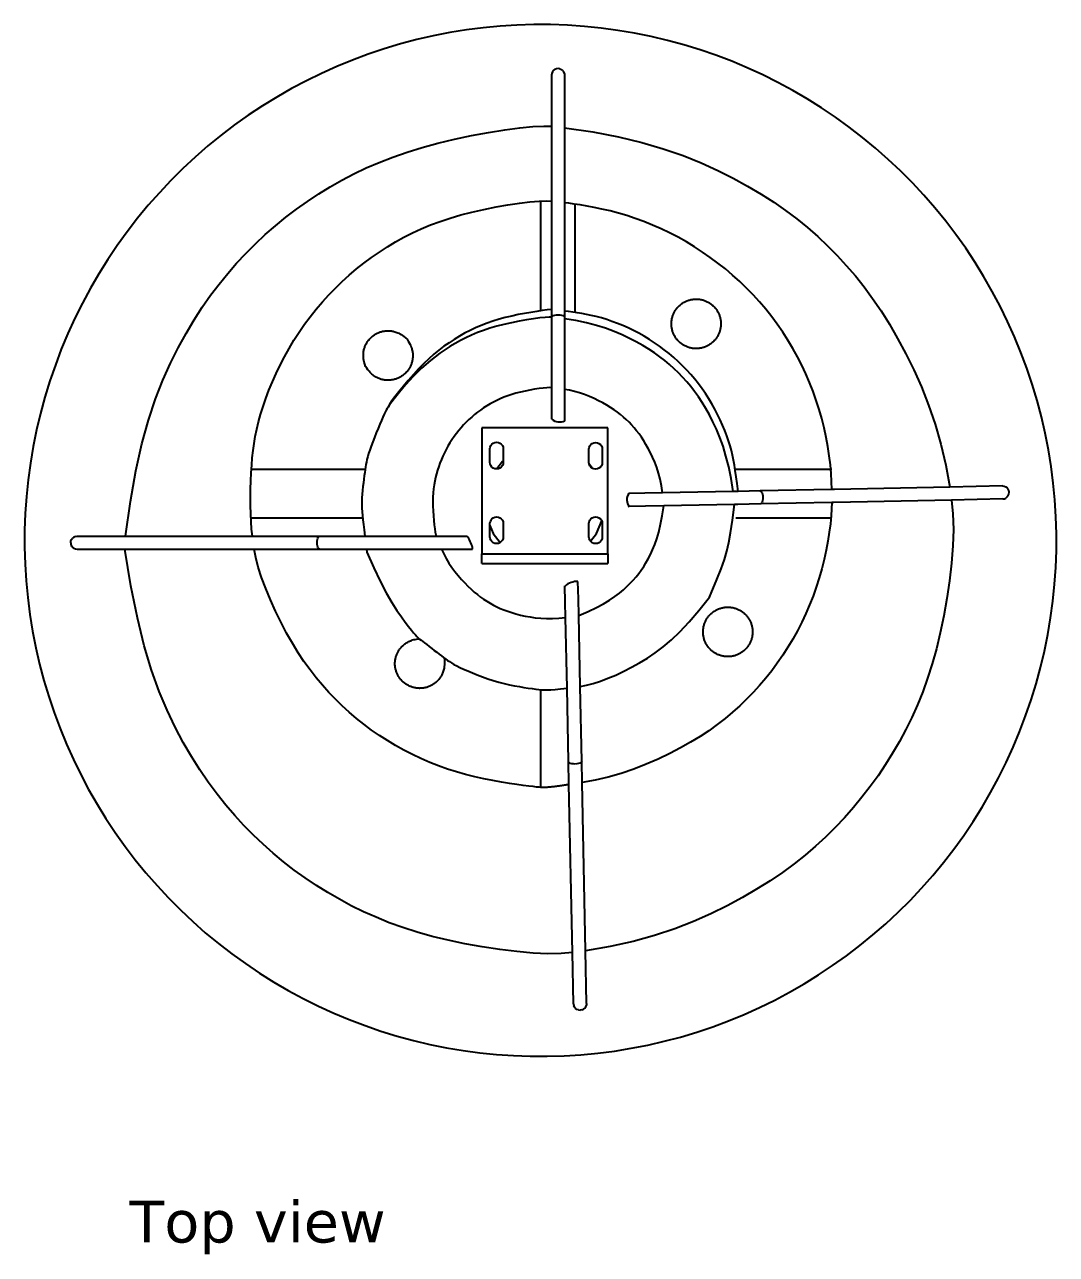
# Model space of a CAD drawing. Header units: inches. Extents: x 152 to 398, y 357 to 574.
# Drawn here: x 152.2 to 244.9, y 356.9 to 467.5 of the extents above; entities that cross this region are included whole.
import ezdxf

# ---------------------------------------------------------------- set-up
doc = ezdxf.new("R2010")
doc.units = ezdxf.units.IN
doc.header["$MEASUREMENT"] = 0
doc.layers.add('Edges', color=7, linetype='Continuous')
doc.styles.get("Standard").update_dxf_attribs({"font": 'verdana.ttf'})

# ---------------------------------------------------------------- blocks, each defined once
blk = doc.blocks.new('Surge Arrester pl')
for centre, radius, start, end in [((200.26, 152.79), 1.1, 231.4841, 296.1768), ((207.33, 144.68), 0.998, 145.188, 217.1673), ((190.04, 139.85), 2.48, 13.0822, 39.8207), ((201.91, 135.59), 1.77, 89.1848, 130.0267)]:
    blk.add_arc(centre, radius, start, end)
at = {"layer": 'Edges'}
for p, q in [((199.59, 183.03), (199.57, 182.87)), ((199.57, 182.87), (199.57, 178.27)), ((199.65, 183.17), (199.59, 183.03)), ((199.74, 183.29), (199.65, 183.17)), ((199.74, 183.29), (199.86, 183.38)), ((200, 183.44), (199.86, 183.38)), ((200.15, 183.46), (200, 183.44)), ((200.31, 183.44), (200.15, 183.46)), ((200.31, 183.44), (200.45, 183.38)), ((200.57, 183.29), (200.45, 183.38)), ((200.57, 183.29), (200.66, 183.17)), ((200.72, 183.03), (200.66, 183.17)), ((200.72, 183.03), (200.74, 182.87)), ((200.74, 182.87), (200.74, 178.13)), ((199.57, 178.27), (199.57, 171.55)), ((200.74, 178.13), (200.74, 171.4)), ((198.61, 161.69), (198.61, 171.55)), ((198.61, 171.28), (198.61, 171.46)), ((199.57, 171.55), (199.57, 171.4)), ((199.57, 171.4), (199.57, 171.28)), ((200.74, 171.4), (200.74, 171.33)), ((199.57, 171.28), (199.57, 161.81)), ((200.74, 171.33), (200.74, 171.28)), ((200.74, 171.28), (200.74, 161.66)), ((201.66, 171.28), (201.66, 161.54)), ((199.57, 161.81), (199.57, 161.12)), ((200.74, 161.66), (200.74, 161.09)), ((199.57, 161.09), (199.59, 161.15)), ((199.57, 161.12), (199.57, 161.09)), ((199.57, 161.09), (199.57, 154.77)), ((199.59, 161.15), (199.65, 161.21)), ((199.65, 161.21), (199.74, 161.26)), ((199.74, 161.26), (199.86, 161.29)), ((199.86, 161.29), (200, 161.32)), ((200, 161.32), (200.15, 161.32)), ((200.15, 161.32), (200.31, 161.32)), ((200.31, 161.32), (200.45, 161.29)), ((200.45, 161.29), (200.57, 161.26)), ((200.57, 161.26), (200.66, 161.21)), ((200.66, 161.21), (200.72, 161.15)), ((200.72, 161.15), (200.74, 161.09)), ((200.74, 161.09), (200.74, 160.96)), ((200.74, 160.96), (200.74, 154.61)), ((199.57, 154.77), (199.57, 153.39)), ((200.74, 154.61), (200.74, 153.26)), ((199.57, 153.39), (199.57, 151.93)), ((200.74, 153.26), (200.74, 151.8)), ((193.31, 151.16), (193.31, 139.85)), ((204.62, 151.16), (193.31, 151.16)), ((204.62, 139.85), (204.62, 151.16)), ((194.02, 149.27), (194.04, 149.43)), ((194.02, 148.07), (194.02, 149.27)), ((194.04, 149.43), (194.1, 149.57)), ((194.1, 149.57), (194.19, 149.7)), ((194.19, 149.7), (194.32, 149.79)), ((194.32, 149.79), (194.46, 149.85)), ((194.46, 149.85), (194.62, 149.87)), ((194.62, 149.87), (194.78, 149.85)), ((194.78, 149.85), (194.92, 149.79)), ((194.92, 149.79), (195.04, 149.7)), ((195.04, 149.7), (195.14, 149.57)), ((195.14, 149.57), (195.2, 149.43)), ((195.2, 149.43), (195.22, 149.27)), ((195.22, 149.27), (195.22, 148.19)), ((202.92, 149.25), (202.94, 149.41)), ((202.94, 149.41), (203, 149.55)), ((203, 149.55), (203.1, 149.67)), ((203.1, 149.67), (203.22, 149.77)), ((203.22, 149.77), (203.37, 149.83)), ((203.37, 149.83), (203.52, 149.85)), ((203.52, 149.85), (203.68, 149.83)), ((203.68, 149.83), (203.82, 149.77)), ((203.82, 149.77), (203.95, 149.67)), ((203.95, 149.67), (204.04, 149.55)), ((204.04, 149.55), (204.1, 149.41)), ((204.1, 149.41), (204.12, 149.25)), ((195.16, 148.15), (194.64, 147.47)), ((195.22, 148.19), (195.16, 148.15)), ((195.22, 148.19), (195.22, 148.07)), ((202.92, 148.05), (202.92, 149.25)), ((204.12, 149.25), (204.12, 148.05)), ((172.58, 147.44), (182.81, 147.44)), ((194.04, 147.91), (194.02, 148.07)), ((194.1, 147.77), (194.04, 147.91)), ((194.19, 147.64), (194.1, 147.77)), ((194.32, 147.55), (194.19, 147.64)), ((194.46, 147.49), (194.32, 147.55)), ((194.62, 147.47), (194.46, 147.49)), ((194.64, 147.47), (194.62, 147.47)), ((194.78, 147.49), (194.64, 147.47)), ((194.92, 147.55), (194.78, 147.49)), ((195.04, 147.64), (194.92, 147.55)), ((195.14, 147.77), (195.04, 147.64)), ((195.2, 147.91), (195.14, 147.77)), ((195.22, 148.07), (195.2, 147.91)), ((202.94, 147.91), (202.92, 148.05)), ((203.24, 147.52), (202.94, 147.91)), ((202.94, 147.89), (202.94, 147.91)), ((203, 147.75), (202.94, 147.89)), ((203.1, 147.62), (203, 147.75)), ((203.22, 147.53), (203.1, 147.62)), ((203.24, 147.52), (203.22, 147.53)), ((203.37, 147.47), (203.24, 147.52)), ((203.52, 147.45), (203.37, 147.47)), ((203.68, 147.47), (203.52, 147.45)), ((203.82, 147.53), (203.68, 147.47)), ((203.95, 147.62), (203.82, 147.53)), ((204.04, 147.75), (203.95, 147.62)), ((204.1, 147.89), (204.04, 147.75)), ((204.12, 148.05), (204.1, 147.89)), ((216.08, 147.44), (224.76, 147.44)), ((240.09, 145.94), (235.35, 145.84)), ((240.09, 145.94), (240.25, 145.92)), ((207.96, 145.28), (206.51, 145.25)), ((209.55, 145.31), (207.96, 145.28)), ((215.88, 145.44), (209.55, 145.31)), ((216.34, 145.45), (215.88, 145.44)), ((218.32, 145.49), (216.34, 145.45)), ((224.76, 145.62), (218.32, 145.49)), ((218.32, 145.49), (218.38, 145.47)), ((218.38, 145.47), (218.43, 145.42)), ((218.43, 145.42), (218.48, 145.32)), ((218.48, 145.32), (218.52, 145.2)), ((218.52, 145.2), (218.55, 145.06)), ((218.55, 145.06), (218.56, 144.91)), ((218.56, 144.91), (218.55, 144.76)), ((225, 145.63), (224.76, 145.62)), ((235.35, 145.84), (225, 145.63)), ((240.25, 145.92), (240.39, 145.87)), ((240.27, 144.79), (240.41, 144.85)), ((240.39, 145.87), (240.51, 145.78)), ((240.53, 144.95), (240.41, 144.85)), ((240.51, 145.78), (240.61, 145.66)), ((240.62, 145.07), (240.53, 144.95)), ((240.67, 145.52), (240.61, 145.66)), ((240.62, 145.07), (240.68, 145.21)), ((240.69, 145.37), (240.67, 145.52)), ((240.68, 145.21), (240.69, 145.37)), ((208.02, 144.11), (206.53, 144.08)), ((209.65, 144.14), (208.02, 144.11)), ((216.01, 144.27), (209.65, 144.14)), ((216.3, 144.28), (216.01, 144.27)), ((218.34, 144.32), (216.3, 144.28)), ((224.76, 144.45), (218.34, 144.32)), ((218.4, 144.34), (218.34, 144.32)), ((218.45, 144.4), (218.4, 144.34)), ((218.5, 144.49), (218.45, 144.4)), ((218.53, 144.62), (218.5, 144.49)), ((218.55, 144.76), (218.53, 144.62)), ((224.94, 144.45), (224.76, 144.45)), ((235.52, 144.67), (224.94, 144.45)), ((240.12, 144.77), (235.52, 144.67)), ((240.12, 144.77), (240.26, 144.79)), ((240.26, 144.79), (240.27, 144.79)), ((182.57, 143.04), (172.54, 143.04)), ((194.02, 142.56), (194.04, 142.72)), ((194.1, 142.86), (194.04, 142.72)), ((194.1, 142.86), (194.19, 142.99)), ((194.19, 142.99), (194.32, 143.08)), ((194.32, 143.08), (194.46, 143.14)), ((194.46, 143.14), (194.62, 143.17)), ((194.62, 143.17), (194.78, 143.14)), ((194.78, 143.14), (194.92, 143.08)), ((194.92, 143.08), (195.04, 142.99)), ((195.04, 142.99), (195.14, 142.86)), ((195.14, 142.86), (195.2, 142.72)), ((195.2, 142.72), (195.22, 142.56)), ((202.92, 142.56), (202.94, 142.72)), ((202.94, 142.72), (203, 142.86)), ((203, 142.86), (203.1, 142.99)), ((203.1, 142.99), (203.22, 143.08)), ((203.22, 143.08), (203.37, 143.14)), ((203.37, 143.14), (203.52, 143.17)), ((203.52, 143.17), (203.68, 143.14)), ((203.61, 141.67), (204.08, 142.79)), ((203.68, 143.14), (203.82, 143.08)), ((203.82, 143.08), (203.95, 142.99)), ((203.95, 142.99), (204.04, 142.86)), ((204.04, 142.86), (204.08, 142.79)), ((204.08, 142.79), (204.1, 142.72)), ((204.1, 142.72), (204.12, 142.56)), ((224.68, 143.04), (216.14, 143.04)), ((194.02, 142.38), (194.02, 142.56)), ((194.02, 142.38), (194.31, 141.67)), ((194.02, 141.36), (194.02, 142.38)), ((194.31, 141.67), (194.94, 140.85)), ((195.22, 142.56), (195.22, 141.36)), ((202.92, 141.36), (202.92, 142.56)), ((203.07, 140.97), (203.61, 141.67)), ((204.12, 142.56), (204.12, 141.36)), ((156.34, 140.84), (156.36, 141)), ((156.34, 140.84), (156.36, 140.69)), ((156.36, 141), (156.42, 141.14)), ((156.36, 140.69), (156.41, 140.56)), ((156.41, 140.49), (156.41, 140.56)), ((156.41, 140.56), (156.42, 140.55)), ((156.42, 140.55), (156.41, 140.49)), ((156.42, 141.14), (156.51, 141.26)), ((156.51, 140.43), (156.42, 140.55)), ((156.63, 141.35), (156.51, 141.26)), ((156.63, 140.34), (156.51, 140.43)), ((156.78, 141.41), (156.63, 141.35)), ((156.78, 141.41), (156.93, 141.43)), ((156.93, 141.43), (161.27, 141.43)), ((161.27, 141.43), (172.67, 141.43)), ((172.67, 141.43), (178.71, 141.43)), ((178.48, 140.84), (178.49, 141)), ((178.49, 140.69), (178.48, 140.84)), ((178.49, 141), (178.51, 141.14)), ((178.51, 140.55), (178.49, 140.69)), ((178.51, 141.14), (178.55, 141.26)), ((178.55, 140.43), (178.51, 140.55)), ((178.55, 141.26), (178.59, 141.35)), ((178.59, 140.34), (178.55, 140.43)), ((178.59, 141.35), (178.65, 141.41)), ((178.65, 141.41), (178.71, 141.43)), ((178.71, 141.43), (182.78, 141.43)), ((182.78, 141.43), (189.19, 141.43)), ((189.19, 141.43), (190.34, 141.43)), ((190.34, 141.43), (191.95, 141.43)), ((194.04, 141.21), (194.02, 141.36)), ((194.1, 141.06), (194.04, 141.21)), ((194.19, 140.94), (194.1, 141.06)), ((194.32, 140.84), (194.19, 140.94)), ((194.46, 140.78), (194.32, 140.84)), ((194.62, 140.76), (194.46, 140.78)), ((194.78, 140.78), (194.62, 140.76)), ((194.92, 140.84), (194.78, 140.78)), ((194.94, 140.85), (194.92, 140.84)), ((195.04, 140.94), (194.94, 140.85)), ((195.14, 141.06), (195.04, 140.94)), ((195.2, 141.21), (195.14, 141.06)), ((195.22, 141.36), (195.2, 141.21)), ((202.94, 141.21), (202.92, 141.36)), ((203, 141.06), (202.94, 141.21)), ((203.07, 140.97), (203, 141.06)), ((203.1, 140.94), (203.07, 140.97)), ((203.22, 140.84), (203.1, 140.94)), ((203.37, 140.78), (203.22, 140.84)), ((203.52, 140.76), (203.37, 140.78)), ((203.68, 140.78), (203.52, 140.76)), ((203.82, 140.84), (203.68, 140.78)), ((203.95, 140.94), (203.82, 140.84)), ((204.04, 141.06), (203.95, 140.94)), ((204.1, 141.21), (204.04, 141.06)), ((204.12, 141.36), (204.1, 141.21)), ((156.63, 140.34), (156.78, 140.28)), ((156.78, 140.28), (156.93, 140.26)), ((156.93, 140.26), (161.21, 140.26)), ((161.21, 140.26), (172.83, 140.26)), ((172.83, 140.26), (178.71, 140.26)), ((178.65, 140.28), (178.59, 140.34)), ((178.71, 140.26), (178.65, 140.28)), ((178.71, 140.26), (182.94, 140.26)), ((182.94, 140.26), (182.97, 140)), ((182.94, 140.26), (189.68, 140.26)), ((189.68, 140.26), (190.86, 140.26)), ((190.86, 140.26), (192.46, 140.26)), ((192.46, 140.34), (192.46, 140.41)), ((192.46, 140.28), (192.46, 140.34)), ((192.46, 140.26), (192.46, 140.28)), ((193.31, 138.98), (193.31, 139.85)), ((193.31, 139.85), (204.62, 139.85)), ((204.62, 139.85), (204.62, 138.98)), ((193.31, 138.98), (204.62, 138.98)), ((201.97, 135.79), (201.93, 137.36)), ((200.8, 135.49), (200.77, 136.95)), ((213.77, 135.95), (213.92, 136.3)), ((200.83, 134.1), (200.8, 135.49)), ((202, 134.28), (201.97, 135.79)), ((200.96, 127.77), (200.83, 134.1)), ((202.13, 127.92), (202, 134.28)), ((189.89, 130.5), (189.93, 130.38)), ((198.61, 118.8), (198.61, 127.62)), ((201.09, 121.16), (200.96, 127.77)), ((202.27, 121.19), (202.13, 127.92)), ((201.11, 121.1), (201.09, 121.16)), ((201.13, 119.14), (201.09, 121.16)), ((201.17, 121.05), (201.11, 121.1)), ((201.27, 121), (201.17, 121.05)), ((201.39, 120.97), (201.27, 121)), ((201.53, 120.95), (201.39, 120.97)), ((201.68, 120.94), (201.53, 120.95)), ((201.84, 120.95), (201.68, 120.94)), ((201.98, 120.98), (201.84, 120.95)), ((202.1, 121.02), (201.98, 120.98)), ((202.19, 121.07), (202.1, 121.02)), ((202.25, 121.13), (202.19, 121.07)), ((202.27, 121.19), (202.25, 121.13)), ((202.3, 119.29), (202.27, 121.19)), ((201.13, 119.1), (201.13, 119.14)), ((201.45, 103.99), (201.13, 119.1)), ((202.62, 104.16), (202.3, 119.29)), ((201.54, 99.38), (201.45, 103.99)), ((202.71, 99.41), (202.62, 104.16)), ((201.54, 99.38), (201.56, 99.24)), ((201.56, 99.24), (201.56, 99.23)), ((201.62, 99.09), (201.56, 99.23)), ((201.72, 98.97), (201.62, 99.09)), ((201.84, 98.88), (201.72, 98.97)), ((201.99, 98.83), (201.84, 98.88)), ((201.99, 98.83), (202.14, 98.81)), ((202.29, 98.83), (202.14, 98.81)), ((202.29, 98.83), (202.43, 98.89)), ((202.43, 98.89), (202.55, 98.99)), ((202.55, 98.99), (202.64, 99.11)), ((202.64, 99.11), (202.7, 99.26)), ((202.71, 99.41), (202.7, 99.26))]:
    blk.add_line(p, q, dxfattribs=at)
for points in [[(238.43, 164.75), (237.63, 166.04), (236.79, 167.31), (235.91, 168.54), (234.99, 169.75), (234.03, 170.93), (233.04, 172.07), (232, 173.18), (230.94, 174.26), (229.83, 175.3), (228.69, 176.3), (227.52, 177.27), (226.32, 178.2), (225.09, 179.09), (223.83, 179.93), (222.55, 180.74), (221.24, 181.5), (219.9, 182.22), (218.54, 182.9), (217.16, 183.53), (215.76, 184.12), (214.34, 184.66), (212.91, 185.15), (211.45, 185.59), (209.99, 185.99), (208.51, 186.34), (207.03, 186.64), (205.53, 186.89), (204.03, 187.1), (202.52, 187.25), (201, 187.36), (199.48, 187.41), (197.97, 187.42), (196.45, 187.37), (194.94, 187.28), (193.42, 187.13), (191.92, 186.94), (190.42, 186.7), (188.93, 186.41), (187.45, 186.07), (185.99, 185.68), (184.53, 185.24), (183.09, 184.76), (181.67, 184.23), (180.27, 183.66), (178.88, 183.03), (177.52, 182.37), (176.18, 181.66), (174.86, 180.9), (173.57, 180.11), (172.3, 179.27), (171.07, 178.39), (169.86, 177.47), (168.68, 176.51), (167.54, 175.51), (166.43, 174.48), (165.35, 173.41), (164.31, 172.3), (163.31, 171.17), (162.34, 170), (161.41, 168.79), (160.52, 167.56), (159.68, 166.31), (158.87, 165.02), (158.11, 163.71), (157.39, 162.37), (156.71, 161.01), (156.08, 159.63), (155.49, 158.23), (154.96, 156.81), (154.46, 155.38), (154.02, 153.93), (153.62, 152.46), (153.27, 150.99), (152.97, 149.5), (152.72, 148), (152.51, 146.5), (152.36, 144.99), (152.25, 143.47), (152.2, 141.96), (152.19, 140.44), (152.24, 138.92), (152.33, 137.41), (152.48, 135.9), (152.67, 134.39), (152.91, 132.89), (153.2, 131.4), (153.54, 129.93), (153.93, 128.46), (154.37, 127), (154.85, 125.57), (155.38, 124.14), (155.96, 122.74), (156.58, 121.35), (157.24, 119.99), (157.95, 118.65), (158.71, 117.33), (159.51, 116.04), (160.34, 114.78), (161.22, 113.54), (162.14, 112.33), (163.1, 111.16), (164.1, 110.01), (165.13, 108.9), (166.2, 107.82), (167.31, 106.78), (168.44, 105.78), (169.61, 104.81), (170.82, 103.88), (172.05, 103), (173.31, 102.15), (174.59, 101.34), (175.9, 100.58), (177.24, 99.86), (178.6, 99.18), (179.98, 98.55), (181.38, 97.97), (182.8, 97.43), (184.23, 96.94), (185.68, 96.49), (187.15, 96.09), (188.62, 95.74), (190.11, 95.44), (191.61, 95.19), (193.11, 94.99), (194.62, 94.83), (196.14, 94.73), (197.65, 94.67), (199.17, 94.67), (200.69, 94.71), (202.2, 94.81), (203.71, 94.95), (205.22, 95.14), (206.72, 95.39), (208.21, 95.68), (209.69, 96.02), (211.15, 96.4), (212.61, 96.84), (214.05, 97.32), (215.47, 97.85), (216.87, 98.43), (218.26, 99.05), (219.62, 99.72), (220.96, 100.43), (222.28, 101.18), (223.57, 101.98), (224.83, 102.82), (226.07, 103.7), (227.28, 104.62), (228.45, 105.58), (229.6, 106.57), (230.71, 107.61), (231.79, 108.68), (232.83, 109.78), (233.83, 110.92), (234.8, 112.09), (235.73, 113.29), (236.61, 114.52), (237.46, 115.78), (238.27, 117.06), (239.03, 118.38), (239.75, 119.71), (240.43, 121.07), (241.06, 122.45), (241.64, 123.85), (242.18, 125.27), (242.68, 126.7), (243.12, 128.16), (243.52, 129.62), (243.87, 131.1), (244.17, 132.58), (244.42, 134.08), (244.62, 135.59), (244.78, 137.1), (244.88, 138.61), (244.94, 140.13), (244.94, 141.64), (244.9, 143.16), (244.8, 144.68), (244.66, 146.19), (244.47, 147.69), (244.23, 149.19), (243.93, 150.68), (243.6, 152.16), (243.21, 153.63), (242.77, 155.08), (242.29, 156.52), (241.76, 157.94), (241.18, 159.34), (240.56, 160.73), (239.89, 162.09), (239.18, 163.43)], [(214.78, 160.34), (214.77, 160.27), (214.76, 160.2), (214.75, 160.13), (214.73, 160.06), (214.72, 159.98), (214.7, 159.91), (214.68, 159.84), (214.66, 159.78), (214.63, 159.71), (214.6, 159.64), (214.57, 159.57), (214.54, 159.51), (214.51, 159.44), (214.47, 159.38), (214.43, 159.32), (214.39, 159.26), (214.35, 159.2), (214.31, 159.14), (214.26, 159.08), (214.21, 159.03), (214.16, 158.98), (214.11, 158.92), (214.06, 158.87), (214.01, 158.83), (213.95, 158.78), (213.89, 158.73), (213.83, 158.69), (213.77, 158.65), (213.71, 158.61), (213.65, 158.58), (213.58, 158.54), (213.52, 158.51), (213.45, 158.48), (213.39, 158.45), (213.32, 158.42), (213.25, 158.4), (213.18, 158.38), (213.11, 158.36), (213.04, 158.34), (212.97, 158.33), (212.9, 158.32), (212.82, 158.31), (212.75, 158.3), (212.68, 158.29), (212.61, 158.29), (212.53, 158.29), (212.46, 158.29), (212.39, 158.3), (212.32, 158.3), (212.24, 158.31), (212.17, 158.32), (212.1, 158.34), (212.03, 158.35), (211.96, 158.37), (211.89, 158.39), (211.82, 158.42), (211.75, 158.44), (211.68, 158.47), (211.62, 158.5), (211.55, 158.53), (211.49, 158.56), (211.42, 158.6), (211.36, 158.64), (211.3, 158.68), (211.24, 158.72), (211.18, 158.77), (211.13, 158.81), (211.07, 158.86), (211.02, 158.91), (210.97, 158.96), (210.92, 159.01), (210.87, 159.07), (210.82, 159.12), (210.78, 159.18), (210.74, 159.24), (210.69, 159.3), (210.66, 159.36), (210.62, 159.42), (210.58, 159.49), (210.55, 159.55), (210.52, 159.62), (210.49, 159.69), (210.47, 159.75), (210.44, 159.82), (210.42, 159.89), (210.4, 159.96), (210.39, 160.03), (210.37, 160.11), (210.36, 160.18), (210.35, 160.25), (210.34, 160.32), (210.34, 160.39), (210.33, 160.47), (210.33, 160.54), (210.34, 160.61), (210.34, 160.69), (210.35, 160.76), (210.36, 160.83), (210.37, 160.9), (210.38, 160.97), (210.4, 161.04), (210.42, 161.11), (210.44, 161.18), (210.46, 161.25), (210.49, 161.32), (210.51, 161.39), (210.54, 161.46), (210.57, 161.52), (210.61, 161.59), (210.64, 161.65), (210.68, 161.71), (210.72, 161.77), (210.76, 161.83), (210.81, 161.89), (210.85, 161.94), (210.9, 162), (210.95, 162.05), (211, 162.11), (211.06, 162.16), (211.11, 162.2), (211.17, 162.25), (211.22, 162.29), (211.28, 162.34), (211.34, 162.38), (211.41, 162.42), (211.47, 162.45), (211.53, 162.49), (211.6, 162.52), (211.66, 162.55), (211.73, 162.58), (211.8, 162.61), (211.87, 162.63), (211.94, 162.65), (212.01, 162.67), (212.08, 162.69), (212.15, 162.7), (212.22, 162.71), (212.29, 162.72), (212.37, 162.73), (212.44, 162.74), (212.51, 162.74), (212.58, 162.74), (212.66, 162.74), (212.73, 162.73), (212.8, 162.73), (212.87, 162.72), (212.95, 162.7), (213.02, 162.69), (213.09, 162.67), (213.16, 162.66), (213.23, 162.64), (213.3, 162.61), (213.37, 162.59), (213.43, 162.56), (213.5, 162.53), (213.56, 162.5), (213.63, 162.46), (213.69, 162.43), (213.75, 162.39), (213.81, 162.35), (213.87, 162.31), (213.93, 162.26), (213.99, 162.22), (214.04, 162.17), (214.1, 162.12), (214.15, 162.07), (214.2, 162.02), (214.25, 161.96), (214.29, 161.91), (214.34, 161.85), (214.38, 161.79), (214.42, 161.73), (214.46, 161.67), (214.5, 161.6), (214.53, 161.54), (214.56, 161.48), (214.59, 161.41), (214.62, 161.34), (214.65, 161.27), (214.67, 161.21), (214.69, 161.14), (214.71, 161.07), (214.73, 160.99), (214.74, 160.92), (214.76, 160.85), (214.77, 160.78), (214.77, 160.71), (214.78, 160.63), (214.78, 160.56), (214.78, 160.49), (214.78, 160.42)], [(217.41, 133.78), (217.44, 133.71), (217.47, 133.65), (217.5, 133.58), (217.52, 133.51), (217.54, 133.44), (217.56, 133.37), (217.58, 133.3), (217.6, 133.23), (217.61, 133.16), (217.62, 133.08), (217.62, 133.01), (217.63, 132.94), (217.63, 132.87), (217.63, 132.79), (217.63, 132.72), (217.63, 132.65), (217.62, 132.58), (217.61, 132.5), (217.6, 132.43), (217.59, 132.36), (217.57, 132.29), (217.55, 132.22), (217.53, 132.15), (217.51, 132.08), (217.48, 132.01), (217.45, 131.95), (217.42, 131.88), (217.39, 131.81), (217.36, 131.75), (217.32, 131.69), (217.28, 131.62), (217.24, 131.56), (217.2, 131.5), (217.16, 131.45), (217.11, 131.39), (217.06, 131.33), (217.01, 131.28), (216.96, 131.23), (216.91, 131.18), (216.86, 131.13), (216.8, 131.08), (216.74, 131.04), (216.68, 131), (216.62, 130.96), (216.56, 130.92), (216.5, 130.88), (216.43, 130.85), (216.37, 130.81), (216.3, 130.78), (216.24, 130.75), (216.17, 130.73), (216.1, 130.71), (216.03, 130.68), (215.96, 130.66), (215.89, 130.65), (215.82, 130.63), (215.75, 130.62), (215.67, 130.61), (215.6, 130.6), (215.53, 130.6), (215.46, 130.6), (215.38, 130.6), (215.31, 130.6), (215.24, 130.6), (215.17, 130.61), (215.09, 130.62), (215.02, 130.63), (214.95, 130.64), (214.88, 130.66), (214.81, 130.68), (214.74, 130.7), (214.67, 130.72), (214.6, 130.75), (214.53, 130.77), (214.47, 130.8), (214.4, 130.84), (214.34, 130.87), (214.27, 130.91), (214.21, 130.94), (214.15, 130.98), (214.09, 131.03), (214.03, 131.07), (213.98, 131.12), (213.92, 131.16), (213.87, 131.21), (213.82, 131.26), (213.77, 131.32), (213.72, 131.37), (213.67, 131.43), (213.63, 131.49), (213.59, 131.54), (213.55, 131.6), (213.51, 131.67), (213.47, 131.73), (213.44, 131.79), (213.4, 131.86), (213.37, 131.92), (213.34, 131.99), (213.32, 132.06), (213.29, 132.13), (213.27, 132.2), (213.25, 132.27), (213.24, 132.34), (213.22, 132.41), (213.21, 132.48), (213.2, 132.55), (213.19, 132.63), (213.19, 132.7), (213.18, 132.77), (213.18, 132.84), (213.19, 132.92), (213.19, 132.99), (213.2, 133.06), (213.21, 133.13), (213.22, 133.21), (213.23, 133.28), (213.25, 133.35), (213.27, 133.42), (213.29, 133.49), (213.31, 133.56), (213.34, 133.63), (213.36, 133.69), (213.39, 133.76), (213.42, 133.83), (213.46, 133.89), (213.49, 133.95), (213.53, 134.02), (213.57, 134.08), (213.62, 134.14), (213.66, 134.19), (213.71, 134.25), (213.75, 134.31), (213.8, 134.36), (213.85, 134.41), (213.91, 134.46), (213.96, 134.51), (214.02, 134.55), (214.07, 134.6), (214.13, 134.64), (214.19, 134.68), (214.26, 134.72), (214.32, 134.76), (214.38, 134.79), (214.45, 134.83), (214.51, 134.86), (214.58, 134.88), (214.65, 134.91), (214.72, 134.93), (214.79, 134.96), (214.86, 134.97), (214.93, 134.99), (215, 135.01), (215.07, 135.02), (215.14, 135.03), (215.22, 135.04), (215.29, 135.04), (215.36, 135.04), (215.43, 135.04), (215.51, 135.04), (215.58, 135.04), (215.65, 135.03), (215.72, 135.02), (215.8, 135.01), (215.87, 135), (215.94, 134.98), (216.01, 134.96), (216.08, 134.94), (216.15, 134.92), (216.22, 134.89), (216.28, 134.86), (216.35, 134.84), (216.41, 134.8), (216.48, 134.77), (216.54, 134.73), (216.6, 134.7), (216.67, 134.66), (216.72, 134.61), (216.78, 134.57), (216.84, 134.52), (216.89, 134.48), (216.95, 134.43), (217, 134.37), (217.05, 134.32), (217.1, 134.27), (217.14, 134.21), (217.19, 134.15), (217.23, 134.09), (217.27, 134.03), (217.31, 133.97), (217.35, 133.91), (217.38, 133.85)]]:
    blk.add_lwpolyline(points, close=True, dxfattribs=at)
for points in [[(161.27, 141.43), (161.7, 144.55), (162.19, 147.3), (162.73, 149.72), (163.32, 151.86), (163.96, 153.76), (164.62, 155.45), (165.3, 156.97), (166, 158.36), (166.71, 159.65), (167.43, 160.87), (168.16, 162.01), (168.9, 163.08), (169.67, 164.09), (170.45, 165.05), (171.25, 165.97), (172.08, 166.85), (172.94, 167.7), (173.83, 168.53), (174.74, 169.32), (175.68, 170.09), (176.64, 170.82), (177.63, 171.52), (178.64, 172.19), (179.66, 172.83), (180.72, 173.43), (181.8, 174), (182.91, 174.53), (184.08, 175.03), (185.29, 175.51), (186.57, 175.95), (187.92, 176.37), (189.34, 176.75), (190.84, 177.11), (192.38, 177.43), (193.9, 177.71), (195.36, 177.95), (196.71, 178.13), (197.89, 178.24), (198.86, 178.29), (199.57, 178.27)], [(200.74, 178.13), (203.27, 177.77), (205.58, 177.33), (207.69, 176.83), (209.61, 176.26), (211.38, 175.64), (213, 174.99), (214.5, 174.31), (215.89, 173.61), (217.18, 172.9), (218.39, 172.18), (219.53, 171.45), (220.6, 170.71), (221.62, 169.95), (222.58, 169.16), (223.49, 168.36), (224.38, 167.53), (225.23, 166.67), (226.06, 165.77), (226.87, 164.83), (227.65, 163.84), (228.42, 162.79), (229.18, 161.67), (229.93, 160.47), (230.67, 159.2), (231.41, 157.83), (232.13, 156.38), (232.81, 154.84), (233.46, 153.21), (234.05, 151.49), (234.57, 149.69), (235, 147.81), (235.35, 145.84)], [(172.67, 141.43), (172.6, 142.06), (172.55, 142.74), (172.52, 143.44), (172.5, 144.17), (172.5, 144.92), (172.51, 145.66), (172.53, 146.4), (172.56, 147.12), (172.61, 147.8), (172.66, 148.47), (172.73, 149.12), (172.82, 149.76), (172.93, 150.4), (173.06, 151.04), (173.22, 151.7), (173.41, 152.37), (173.63, 153.07), (173.88, 153.8), (174.16, 154.54), (174.47, 155.29), (174.8, 156.05), (175.17, 156.81), (175.56, 157.56), (175.97, 158.31), (176.41, 159.04), (176.88, 159.76), (177.36, 160.47), (177.87, 161.15), (178.41, 161.82), (178.96, 162.48), (179.53, 163.11), (180.13, 163.72), (180.74, 164.32), (181.38, 164.89), (182.03, 165.45), (182.7, 165.98), (183.39, 166.49), (184.09, 166.97), (184.81, 167.44), (185.54, 167.88), (186.29, 168.29), (187.06, 168.68), (187.85, 169.05), (188.68, 169.4), (189.54, 169.72), (190.45, 170.02), (191.4, 170.3), (192.41, 170.56), (193.48, 170.8), (194.57, 171.02), (195.64, 171.2), (196.67, 171.36), (197.61, 171.47), (198.44, 171.55), (199.1, 171.57), (199.57, 171.55)], [(224.76, 145.62), (224.74, 146.33), (224.7, 147.07), (224.63, 147.85), (224.53, 148.65), (224.4, 149.48), (224.25, 150.31), (224.07, 151.15), (223.86, 151.99), (223.62, 152.82), (223.36, 153.63), (223.07, 154.44), (222.76, 155.24), (222.42, 156.03), (222.05, 156.8), (221.66, 157.56), (221.24, 158.31), (220.81, 159.04), (220.34, 159.76), (219.85, 160.47), (219.35, 161.15), (218.81, 161.82), (218.26, 162.48), (217.69, 163.11), (217.09, 163.72), (216.48, 164.32), (215.84, 164.89), (215.19, 165.45), (214.52, 165.98), (213.83, 166.49), (213.13, 166.97), (212.41, 167.44), (211.68, 167.88), (210.93, 168.29), (210.17, 168.68), (209.41, 169.05), (208.64, 169.39), (207.86, 169.7), (207.09, 169.98), (206.33, 170.24), (205.57, 170.46), (204.82, 170.66), (204.09, 170.83), (203.4, 170.98), (202.75, 171.1), (202.14, 171.2), (201.6, 171.28), (201.13, 171.35), (200.74, 171.4)], [(199.57, 161.81), (199.18, 161.76), (198.73, 161.7), (198.23, 161.63), (197.7, 161.54), (197.14, 161.45), (196.56, 161.34), (195.98, 161.21), (195.4, 161.07), (194.84, 160.92), (194.29, 160.75), (193.76, 160.56), (193.24, 160.36), (192.73, 160.14), (192.24, 159.91), (191.75, 159.66), (191.28, 159.4), (190.81, 159.12), (190.35, 158.82), (189.89, 158.5), (189.44, 158.15), (188.99, 157.78), (188.53, 157.38), (188.07, 156.94), (187.61, 156.46), (187.14, 155.96), (186.68, 155.43), (186.24, 154.9), (185.83, 154.4), (185.48, 153.94), (185.19, 153.55), (184.99, 153.25), (184.88, 153.06)], [(216.34, 145.45), (216.25, 146.15), (216.16, 146.77), (216.08, 147.32), (216, 147.82), (215.92, 148.27), (215.83, 148.7), (215.73, 149.13), (215.61, 149.55), (215.47, 149.99), (215.31, 150.45), (215.13, 150.92), (214.94, 151.39), (214.72, 151.87), (214.49, 152.36), (214.24, 152.84), (213.98, 153.31), (213.7, 153.78), (213.41, 154.24), (213.1, 154.68), (212.77, 155.12), (212.43, 155.55), (212.08, 155.96), (211.72, 156.36), (211.34, 156.75), (210.95, 157.13), (210.55, 157.5), (210.13, 157.85), (209.7, 158.19), (209.27, 158.51), (208.82, 158.82), (208.36, 159.12), (207.9, 159.4), (207.42, 159.66), (206.94, 159.91), (206.45, 160.14), (205.97, 160.36), (205.48, 160.55), (204.99, 160.73), (204.52, 160.89), (204.04, 161.04), (203.58, 161.16), (203.13, 161.27), (202.7, 161.36), (202.27, 161.44), (201.86, 161.5), (201.47, 161.56), (201.1, 161.61), (200.74, 161.66)], [(199.57, 161.12), (199.35, 161.12), (198.99, 161.09), (198.52, 161.04), (197.95, 160.96), (197.31, 160.86), (196.64, 160.74), (195.95, 160.61), (195.27, 160.46), (194.63, 160.29), (194.02, 160.11), (193.45, 159.92), (192.9, 159.72), (192.37, 159.5), (191.87, 159.26), (191.38, 159.01), (190.9, 158.75), (190.43, 158.47), (189.98, 158.17), (189.53, 157.87), (189.1, 157.55), (188.68, 157.21), (188.27, 156.87), (187.87, 156.52), (187.5, 156.16), (187.13, 155.79), (186.79, 155.42), (186.47, 155.05), (186.17, 154.7), (185.9, 154.37), (185.65, 154.06), (185.43, 153.78), (185.25, 153.54), (185.1, 153.34), (184.98, 153.18), (184.87, 153.03), (184.78, 152.89), (184.7, 152.74), (184.61, 152.58), (184.52, 152.38), (184.41, 152.13), (184.28, 151.83), (184.13, 151.49), (183.98, 151.11), (183.81, 150.71), (183.65, 150.31), (183.49, 149.9), (183.35, 149.52), (183.22, 149.17), (183.12, 148.86), (183.04, 148.58), (182.97, 148.33), (182.92, 148.09), (182.87, 147.87), (182.83, 147.64), (182.8, 147.4), (182.77, 147.14), (182.73, 146.85), (182.69, 146.54), (182.65, 146.22), (182.61, 145.88), (182.58, 145.54), (182.55, 145.2), (182.52, 144.86), (182.51, 144.54), (182.51, 144.23), (182.51, 143.93), (182.53, 143.61), (182.56, 143.27), (182.6, 142.9), (182.65, 142.48), (182.71, 141.99), (182.78, 141.43)], [(215.88, 145.44), (215.7, 146.61), (215.49, 147.67), (215.24, 148.63), (214.98, 149.51), (214.69, 150.31), (214.38, 151.04), (214.07, 151.71), (213.75, 152.33), (213.42, 152.9), (213.09, 153.44), (212.76, 153.95), (212.42, 154.43), (212.07, 154.88), (211.71, 155.31), (211.34, 155.71), (210.96, 156.11), (210.57, 156.48), (210.17, 156.85), (209.74, 157.21), (209.29, 157.56), (208.81, 157.9), (208.3, 158.23), (207.76, 158.56), (207.18, 158.89), (206.57, 159.21), (205.9, 159.52), (205.19, 159.83), (204.42, 160.11), (203.6, 160.37), (202.71, 160.6), (201.76, 160.8), (200.74, 160.96)], [(182.83, 156.69), (182.77, 156.89), (182.73, 157.06), (182.69, 157.22), (182.67, 157.36), (182.65, 157.48), (182.65, 157.59), (182.65, 157.69), (182.65, 157.79), (182.65, 157.87), (182.66, 157.96), (182.67, 158.04), (182.69, 158.12), (182.7, 158.19), (182.72, 158.26), (182.74, 158.33), (182.77, 158.4), (182.79, 158.47), (182.82, 158.54), (182.85, 158.61), (182.88, 158.67), (182.91, 158.73), (182.95, 158.8), (182.99, 158.86), (183.03, 158.92), (183.07, 158.98), (183.11, 159.04), (183.16, 159.09), (183.21, 159.15), (183.26, 159.2), (183.31, 159.25), (183.36, 159.3), (183.42, 159.35), (183.47, 159.4), (183.53, 159.44), (183.59, 159.49), (183.65, 159.53), (183.71, 159.57), (183.77, 159.6), (183.84, 159.64), (183.9, 159.67), (183.97, 159.7), (184.04, 159.73), (184.1, 159.75), (184.17, 159.78), (184.24, 159.8), (184.31, 159.82), (184.38, 159.84), (184.45, 159.85), (184.53, 159.86), (184.6, 159.87), (184.67, 159.88), (184.74, 159.89), (184.82, 159.89), (184.89, 159.89), (184.96, 159.89), (185.03, 159.88), (185.11, 159.88), (185.18, 159.87), (185.25, 159.85), (185.33, 159.84), (185.4, 159.82), (185.48, 159.8), (185.56, 159.77), (185.65, 159.74), (185.73, 159.71), (185.82, 159.66), (185.92, 159.61), (186.03, 159.55), (186.15, 159.47), (186.27, 159.38), (186.42, 159.26), (186.57, 159.13)], [(186.57, 159.13), (186.68, 158.95), (186.77, 158.8), (186.85, 158.66), (186.9, 158.53), (186.95, 158.41), (186.99, 158.31), (187.01, 158.21), (187.03, 158.12), (187.05, 158.03), (187.07, 157.95), (187.08, 157.87), (187.08, 157.79), (187.09, 157.71), (187.09, 157.64), (187.09, 157.57), (187.08, 157.49), (187.07, 157.42), (187.07, 157.35), (187.05, 157.28), (187.04, 157.21), (187.02, 157.13), (187.01, 157.06), (186.98, 156.99), (186.96, 156.93), (186.94, 156.86), (186.91, 156.79), (186.88, 156.72), (186.85, 156.66), (186.81, 156.59), (186.78, 156.53), (186.74, 156.47), (186.7, 156.41), (186.66, 156.35), (186.61, 156.29), (186.57, 156.23), (186.52, 156.18), (186.47, 156.13), (186.42, 156.07), (186.37, 156.02), (186.31, 155.98), (186.26, 155.93), (186.2, 155.88), (186.14, 155.84), (186.08, 155.8), (186.02, 155.76), (185.95, 155.73), (185.89, 155.69), (185.82, 155.66), (185.76, 155.63), (185.69, 155.6), (185.62, 155.57), (185.55, 155.55), (185.48, 155.53), (185.41, 155.51), (185.34, 155.49), (185.27, 155.48), (185.2, 155.47), (185.13, 155.46), (185.06, 155.45), (184.98, 155.44), (184.91, 155.44), (184.84, 155.44), (184.77, 155.44), (184.69, 155.45), (184.62, 155.45), (184.55, 155.46), (184.48, 155.47), (184.4, 155.49), (184.33, 155.5), (184.26, 155.52), (184.19, 155.54), (184.12, 155.57), (184.06, 155.59), (183.99, 155.62), (183.92, 155.65), (183.85, 155.68), (183.78, 155.72), (183.71, 155.76), (183.64, 155.81), (183.57, 155.86), (183.5, 155.92), (183.42, 155.98), (183.34, 156.06), (183.25, 156.15), (183.16, 156.25), (183.06, 156.37), (182.95, 156.52), (182.83, 156.69)], [(199.57, 154.77), (199.39, 154.78), (199.13, 154.76), (198.81, 154.73), (198.44, 154.69), (198.04, 154.63), (197.61, 154.55), (197.18, 154.47), (196.76, 154.37), (196.36, 154.27), (195.98, 154.16), (195.62, 154.04), (195.28, 153.91), (194.95, 153.78), (194.64, 153.63), (194.34, 153.48), (194.04, 153.31), (193.75, 153.14), (193.46, 152.95), (193.19, 152.76), (192.91, 152.56), (192.65, 152.35), (192.39, 152.13), (192.14, 151.9), (191.9, 151.67), (191.66, 151.42), (191.43, 151.17), (191.22, 150.91), (191.01, 150.65), (190.8, 150.38), (190.61, 150.1), (190.43, 149.82), (190.25, 149.52), (190.09, 149.23), (189.93, 148.93), (189.79, 148.62), (189.66, 148.31), (189.53, 148), (189.42, 147.68), (189.31, 147.36), (189.22, 147.03), (189.14, 146.7), (189.07, 146.37), (189.01, 146.03), (188.96, 145.67), (188.92, 145.31), (188.9, 144.93), (188.89, 144.54), (188.9, 144.13), (188.92, 143.7), (188.94, 143.26), (188.98, 142.83), (189.02, 142.44), (189.07, 142.08), (189.11, 141.78), (189.16, 141.56), (189.19, 141.43)], [(209.55, 145.31), (209.45, 145.95), (209.32, 146.54), (209.18, 147.09), (209.02, 147.6), (208.84, 148.07), (208.65, 148.52), (208.46, 148.93), (208.26, 149.31), (208.05, 149.67), (207.85, 150.01), (207.64, 150.33), (207.43, 150.62), (207.21, 150.9), (206.99, 151.17), (206.76, 151.42), (206.53, 151.67), (206.28, 151.9), (206.03, 152.13), (205.76, 152.35), (205.48, 152.57), (205.18, 152.78), (204.87, 152.99), (204.53, 153.2), (204.17, 153.4), (203.79, 153.6), (203.38, 153.79), (202.96, 153.98), (202.53, 154.15), (202.08, 154.3), (201.64, 154.43), (201.19, 154.54), (200.74, 154.61)], [(202, 134.28), (202.85, 134.65), (203.59, 135.01), (204.23, 135.35), (204.78, 135.68), (205.25, 136), (205.66, 136.31), (206.02, 136.61), (206.34, 136.9), (206.64, 137.19), (206.91, 137.48), (207.17, 137.77), (207.41, 138.07), (207.63, 138.37), (207.85, 138.69), (208.05, 139.03), (208.26, 139.39), (208.46, 139.78), (208.65, 140.2), (208.85, 140.67), (209.03, 141.2), (209.2, 141.8), (209.37, 142.49), (209.51, 143.26), (209.65, 144.14)], [(224.76, 144.45), (224.74, 143.88), (224.7, 143.24), (224.63, 142.53), (224.53, 141.78), (224.4, 140.99), (224.25, 140.17), (224.07, 139.33), (223.86, 138.5), (223.62, 137.67), (223.36, 136.85), (223.07, 136.04), (222.76, 135.24), (222.42, 134.46), (222.05, 133.68), (221.66, 132.92), (221.24, 132.17), (220.81, 131.44), (220.34, 130.72), (219.85, 130.02), (219.35, 129.33), (218.81, 128.66), (218.26, 128.01), (217.69, 127.37), (217.09, 126.76), (216.48, 126.16), (215.83, 125.59), (215.16, 125.03), (214.45, 124.48), (213.7, 123.94), (212.91, 123.42), (212.06, 122.9), (211.15, 122.39), (210.18, 121.88), (209.15, 121.39), (208.08, 120.92), (206.97, 120.48), (205.82, 120.09), (204.66, 119.76), (203.49, 119.49), (202.3, 119.29)], [(235.52, 144.67), (235.64, 143.42), (235.68, 142.03), (235.63, 140.55), (235.52, 139), (235.34, 137.42), (235.1, 135.82), (234.82, 134.26), (234.51, 132.74), (234.16, 131.31), (233.78, 129.95), (233.37, 128.66), (232.93, 127.44), (232.45, 126.26), (231.95, 125.13), (231.41, 124.04), (230.83, 122.97), (230.22, 121.92), (229.58, 120.9), (228.91, 119.89), (228.2, 118.91), (227.46, 117.95), (226.69, 117.02), (225.89, 116.11), (225.06, 115.23), (224.2, 114.38), (223.3, 113.55), (222.36, 112.75), (221.37, 111.96), (220.31, 111.19), (219.2, 110.43), (218, 109.68), (216.73, 108.94), (215.36, 108.2), (213.89, 107.48), (212.32, 106.79), (210.64, 106.14), (208.83, 105.54), (206.9, 105), (204.83, 104.53), (202.62, 104.16)], [(213.92, 136.3), (214.42, 137.53), (214.81, 138.5), (215.11, 139.32), (215.33, 140.07), (215.51, 140.85), (215.66, 141.74), (215.82, 142.85), (216.01, 144.27)], [(201.45, 103.99), (200.44, 103.9), (199.24, 103.89), (197.9, 103.95), (196.44, 104.08), (194.91, 104.27), (193.34, 104.51), (191.78, 104.79), (190.27, 105.1), (188.84, 105.45), (187.48, 105.83), (186.19, 106.24), (184.96, 106.68), (183.79, 107.16), (182.66, 107.66), (181.56, 108.2), (180.5, 108.78), (179.45, 109.39), (178.42, 110.03), (177.42, 110.71), (176.44, 111.41), (175.48, 112.15), (174.55, 112.92), (173.64, 113.73), (172.76, 114.56), (171.91, 115.42), (171.08, 116.31), (170.27, 117.25), (169.49, 118.24), (168.71, 119.3), (167.95, 120.41), (167.21, 121.61), (166.46, 122.89), (165.73, 124.26), (165, 125.77), (164.29, 127.46), (163.61, 129.38), (162.95, 131.57), (162.33, 134.09), (161.74, 136.97), (161.21, 140.26)], [(201.13, 119.1), (201.05, 119.09), (200.98, 119.07), (200.92, 119.06), (200.86, 119.05), (200.81, 119.04), (200.76, 119.04), (200.71, 119.03), (200.67, 119.02), (200.63, 119.02), (200.6, 119.01), (200.56, 119), (200.53, 119), (200.49, 118.99), (200.46, 118.99), (200.43, 118.98), (200.4, 118.98), (200.37, 118.97), (200.33, 118.97), (200.3, 118.97), (200.27, 118.96), (200.24, 118.96), (200.21, 118.95), (200.18, 118.95), (200.14, 118.94), (200.11, 118.94), (200.08, 118.94), (200.05, 118.93), (200.02, 118.93), (199.98, 118.92), (199.95, 118.92), (199.92, 118.92), (199.89, 118.91), (199.86, 118.91), (199.83, 118.9), (199.79, 118.9), (199.76, 118.9), (199.73, 118.89), (199.7, 118.89), (199.67, 118.89), (199.63, 118.88), (199.6, 118.88), (199.57, 118.88), (199.54, 118.87), (199.51, 118.87), (199.47, 118.87), (199.44, 118.86), (199.41, 118.86), (199.38, 118.86), (199.35, 118.86), (199.31, 118.85), (199.28, 118.85), (199.25, 118.85), (199.22, 118.85), (199.19, 118.84), (199.15, 118.84), (199.12, 118.84), (199.09, 118.83), (199.06, 118.83), (199.03, 118.83), (198.99, 118.83), (198.96, 118.83), (198.93, 118.82), (198.9, 118.82), (198.87, 118.82), (198.83, 118.82), (198.78, 118.82), (198.71, 118.82), (198.6, 118.83), (198.44, 118.85), (198.21, 118.87), (197.91, 118.91), (197.51, 118.96), (197.02, 119.02), (196.44, 119.1), (195.78, 119.19), (195.06, 119.31), (194.29, 119.45), (193.49, 119.6), (192.67, 119.79), (191.84, 120), (191.02, 120.23), (190.21, 120.49), (189.4, 120.78), (188.61, 121.09), (187.82, 121.43), (187.05, 121.8), (186.29, 122.19), (185.54, 122.61), (184.81, 123.05), (184.09, 123.51), (183.39, 124), (182.7, 124.51), (182.03, 125.04), (181.38, 125.59), (180.74, 126.17), (180.13, 126.76), (179.53, 127.38), (178.96, 128.02), (178.39, 128.69), (177.85, 129.4), (177.31, 130.15), (176.78, 130.95), (176.27, 131.8), (175.75, 132.7), (175.25, 133.67), (174.76, 134.68), (174.29, 135.71), (173.87, 136.72), (173.5, 137.71), (173.2, 138.65), (172.97, 139.5), (172.83, 140.26)], [(182.97, 140), (183.58, 138.59), (184.16, 137.37), (184.7, 136.34), (185.2, 135.47), (185.65, 134.75), (186.06, 134.16), (186.41, 133.68), (186.71, 133.29), (186.96, 132.98), (187.16, 132.74), (187.32, 132.55), (187.46, 132.41), (187.58, 132.28), (187.7, 132.18), (187.83, 132.07), (187.98, 131.96), (188.15, 131.83), (188.35, 131.68), (188.56, 131.51), (188.79, 131.34), (189.02, 131.16), (189.25, 130.99), (189.47, 130.82), (189.67, 130.66), (189.86, 130.52), (190.03, 130.39), (190.21, 130.26), (190.38, 130.15), (190.58, 130.03), (190.79, 129.9), (191.04, 129.77), (191.33, 129.63), (191.66, 129.47), (192.04, 129.31), (192.45, 129.13), (192.89, 128.96), (193.35, 128.78), (193.83, 128.61), (194.32, 128.46), (194.81, 128.31), (195.29, 128.18), (195.77, 128.07), (196.23, 127.98), (196.67, 127.9), (197.08, 127.83), (197.47, 127.77), (197.82, 127.72), (198.14, 127.68), (198.41, 127.65), (198.66, 127.62), (198.91, 127.6), (199.18, 127.6), (199.5, 127.61), (199.89, 127.65), (200.37, 127.7), (200.96, 127.77)], [(189.68, 140.26), (189.87, 139.83), (190.09, 139.42), (190.34, 139.01), (190.6, 138.62), (190.88, 138.24), (191.17, 137.88), (191.47, 137.54), (191.76, 137.22), (192.05, 136.92), (192.33, 136.65), (192.62, 136.4), (192.9, 136.17), (193.18, 135.95), (193.46, 135.76), (193.75, 135.57), (194.04, 135.4), (194.34, 135.23), (194.64, 135.08), (194.95, 134.93), (195.28, 134.79), (195.62, 134.67), (195.98, 134.55), (196.36, 134.43), (196.76, 134.33), (197.18, 134.24), (197.63, 134.16), (198.1, 134.09), (198.6, 134.04), (199.12, 134.01), (199.66, 134.01), (200.23, 134.04), (200.83, 134.1)], [(202.13, 127.92), (202.69, 128.02), (203.3, 128.18), (203.95, 128.39), (204.63, 128.65), (205.33, 128.94), (206.05, 129.28), (206.76, 129.65), (207.47, 130.04), (208.18, 130.46), (208.88, 130.93), (209.59, 131.47), (210.33, 132.1), (211.1, 132.83), (211.93, 133.71), (212.81, 134.74), (213.77, 135.95)], [(189.93, 130.38), (189.93, 130.18), (189.93, 130), (189.93, 129.84), (189.91, 129.7), (189.9, 129.57), (189.87, 129.47), (189.85, 129.37), (189.82, 129.28), (189.79, 129.19), (189.76, 129.12), (189.73, 129.04), (189.7, 128.97), (189.66, 128.9), (189.63, 128.84), (189.59, 128.77), (189.55, 128.71), (189.51, 128.65), (189.46, 128.6), (189.42, 128.54), (189.37, 128.48), (189.32, 128.43), (189.27, 128.38), (189.22, 128.33), (189.16, 128.28), (189.11, 128.23), (189.05, 128.19), (188.99, 128.15), (188.93, 128.11), (188.87, 128.07), (188.8, 128.03), (188.74, 128), (188.67, 127.96), (188.61, 127.93), (188.54, 127.9), (188.47, 127.88), (188.4, 127.85), (188.34, 127.83), (188.27, 127.81), (188.19, 127.8), (188.12, 127.78), (188.05, 127.77), (187.98, 127.76), (187.91, 127.75), (187.83, 127.75), (187.76, 127.75), (187.69, 127.74), (187.62, 127.75), (187.54, 127.75), (187.47, 127.76), (187.4, 127.77), (187.33, 127.78), (187.26, 127.79), (187.18, 127.81), (187.11, 127.83), (187.04, 127.85), (186.97, 127.87), (186.91, 127.9), (186.84, 127.92), (186.77, 127.95), (186.71, 127.99), (186.64, 128.02), (186.58, 128.06), (186.52, 128.09), (186.46, 128.13), (186.4, 128.18), (186.34, 128.22), (186.28, 128.27), (186.23, 128.31), (186.17, 128.36), (186.12, 128.41), (186.07, 128.47), (186.02, 128.52), (185.98, 128.58), (185.93, 128.64), (185.89, 128.69), (185.85, 128.75), (185.81, 128.82), (185.77, 128.88), (185.74, 128.94), (185.71, 129.01), (185.68, 129.07), (185.65, 129.14), (185.62, 129.21), (185.6, 129.28), (185.58, 129.35), (185.56, 129.42), (185.54, 129.49), (185.53, 129.56), (185.51, 129.63), (185.51, 129.7), (185.5, 129.78), (185.49, 129.85), (185.49, 129.92), (185.49, 129.99), (185.49, 130.07), (185.5, 130.14), (185.5, 130.21), (185.51, 130.28), (185.52, 130.36), (185.54, 130.43), (185.55, 130.5), (185.57, 130.57), (185.59, 130.64), (185.62, 130.71), (185.64, 130.78), (185.67, 130.84), (185.7, 130.91), (185.73, 130.98), (185.76, 131.04), (185.8, 131.1), (185.84, 131.17), (185.88, 131.23), (185.92, 131.29), (185.96, 131.34), (186.01, 131.4), (186.06, 131.45), (186.11, 131.51), (186.16, 131.56), (186.21, 131.61), (186.27, 131.66), (186.32, 131.7), (186.38, 131.75), (186.44, 131.79), (186.5, 131.83), (186.57, 131.88), (186.64, 131.91), (186.72, 131.95), (186.8, 131.99), (186.88, 132.03), (186.98, 132.06), (187.07, 132.1), (187.18, 132.13), (187.29, 132.15), (187.41, 132.17), (187.53, 132.19), (187.67, 132.2)]]:
    blk.add_lwpolyline(points, dxfattribs=at)

msp = doc.modelspace()

# ---------------------------------------------------------------- block references
msp.add_blockref('Surge Arrester pl', (0, 280.06))

# ---------------------------------------------------------------- texts
msp.add_text('Top view', height=3.752).set_placement((161.61, 357.99))

doc.saveas('drawing.dxf')
